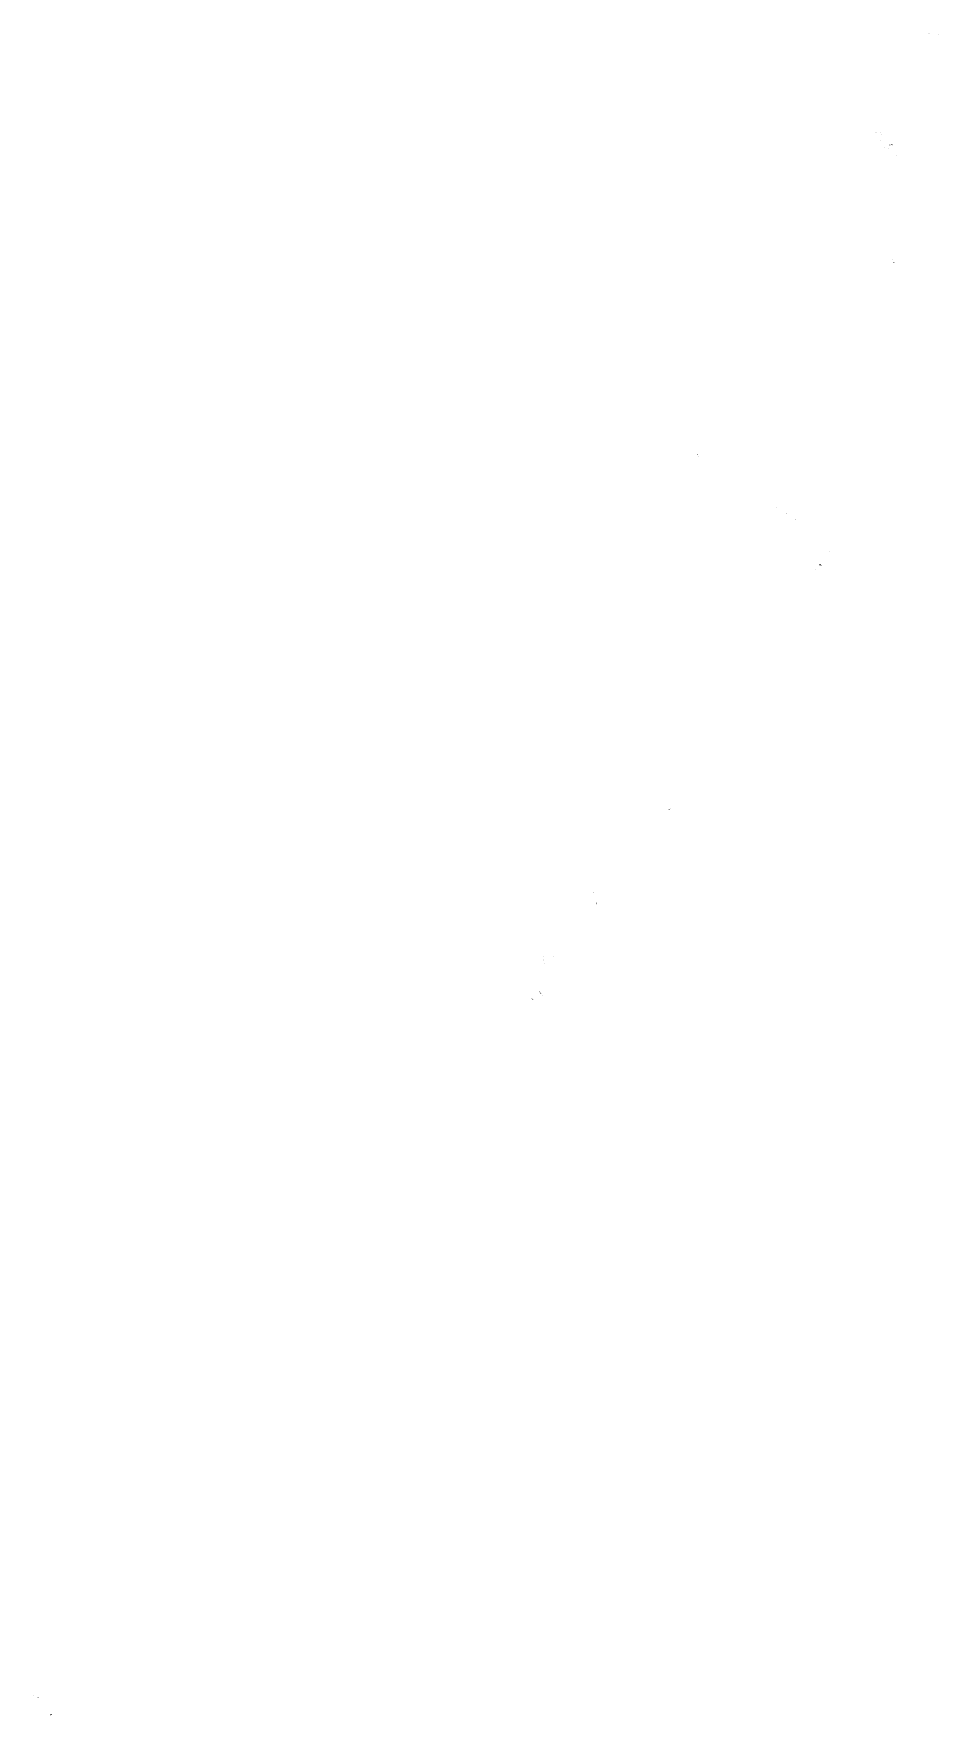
# Model space of a CAD drawing. Header units: inches. Extents: x 639791 to 658756, y 4441818 to 4474200.
# Drawn here: x 643128 to 647634, y 4445607 to 4453980 of the extents above; entities that cross this region are included whole.
import ezdxf

# ---------------------------------------------------------------- set-up
doc = ezdxf.new("R2010")
doc.units = ezdxf.units.IN
doc.header["$MEASUREMENT"] = 0

msp = doc.modelspace()

# ---------------------------------------------------------------- hatches: boundary and pattern name
for points in [[(647586.2, 4453980), (647587.9, 4453980), (647587.9, 4453978.3), (647586.2, 4453978.3), (647586.2, 4453980)], [(647633.7, 4453974.9), (647632, 4453974.9), (647632, 4453976.6), (647633.7, 4453976.6), (647633.7, 4453974.9)], [(647323.1, 4453487.7), (647321.4, 4453487.7), (647321.4, 4453489.3), (647323.1, 4453489.3), (647324.8, 4453489.3), (647324.8, 4453487.7), (647323.1, 4453487.7)], [(647345.1, 4453487.7), (647343.4, 4453487.7), (647343.4, 4453489.3), (647345.1, 4453489.3), (647345.1, 4453487.7)], [(647350.2, 4453480.9), (647351.9, 4453480.9), (647351.9, 4453479.2), (647350.2, 4453479.2), (647350.2, 4453480.9)], [(647346.8, 4453446.9), (647346.8, 4453445.2), (647345.1, 4453445.2), (647345.1, 4453446.9), (647346.8, 4453446.9)], [(647367.2, 4453413), (647365.5, 4453413), (647365.5, 4453414.7), (647367.2, 4453414.7), (647367.2, 4453413)], [(647387.6, 4453407.9), (647385.9, 4453407.9), (647385.9, 4453409.6), (647387.6, 4453409.6), (647387.6, 4453407.9)], [(647389.3, 4453423.1), (647389.3, 4453424.8), (647389.3, 4453426.5), (647391, 4453426.5), (647392.7, 4453426.5), (647392.7, 4453424.8), (647394.4, 4453424.8), (647394.4, 4453423.1), (647392.7, 4453423.1), (647391, 4453423.1), (647389.3, 4453423.1)], [(647399.5, 4453428.2), (647399.5, 4453426.5), (647401.2, 4453426.5), (647402.8, 4453426.5), (647404.5, 4453426.5), (647404.5, 4453424.8), (647404.5, 4453423.1), (647402.8, 4453423.1), (647402.8, 4453424.8), (647401.2, 4453424.8), (647399.5, 4453424.8), (647397.8, 4453424.8), (647397.8, 4453426.5), (647396.1, 4453426.5), (647396.1, 4453428.2), (647397.8, 4453428.2), (647399.5, 4453428.2)], [(647402.8, 4453428.2), (647401.2, 4453428.2), (647401.2, 4453429.9), (647402.8, 4453429.9), (647404.5, 4453429.9), (647406.2, 4453429.9), (647406.2, 4453428.2), (647404.5, 4453428.2), (647402.8, 4453428.2)], [(647428.3, 4453370.5), (647426.6, 4453370.5), (647426.6, 4453372.2), (647428.3, 4453372.2), (647428.3, 4453370.5)], [(647406.2, 4452857.8), (647406.2, 4452856.1), (647404.5, 4452856.1), (647404.5, 4452857.8), (647406.2, 4452857.8)], [(647411.3, 4452837.5), (647409.6, 4452837.5), (647409.6, 4452839.2), (647409.6, 4452840.9), (647411.3, 4452840.9), (647413, 4452840.9), (647413, 4452842.6), (647414.7, 4452842.6), (647414.7, 4452840.9), (647414.7, 4452839.2), (647413, 4452839.2), (647413, 4452837.5), (647411.3, 4452837.5)], [(646431.8, 4451885.1), (646431.8, 4451886.8), (646433.5, 4451886.8), (646435.2, 4451886.8), (646435.2, 4451885.1), (646435.2, 4451883.4), (646433.5, 4451883.4), (646431.8, 4451883.4), (646431.8, 4451885.1)], [(646438.6, 4451874.9), (646436.9, 4451874.9), (646436.9, 4451876.6), (646438.6, 4451876.6), (646438.6, 4451874.9)], [(646829.1, 4451622), (646829.1, 4451623.7), (646830.8, 4451623.7), (646830.8, 4451622), (646829.1, 4451622)], [(646876.6, 4451588), (646874.9, 4451588), (646874.9, 4451589.7), (646876.6, 4451589.7), (646878.3, 4451589.7), (646878.3, 4451588), (646876.6, 4451588)], [(646922.4, 4451559.2), (646920.7, 4451559.2), (646920.7, 4451560.9), (646920.7, 4451562.6), (646922.4, 4451562.6), (646922.4, 4451560.9), (646922.4, 4451559.2)], [(647093.9, 4451399.6), (647092.2, 4451399.6), (647092.2, 4451401.3), (647093.9, 4451401.3), (647093.9, 4451399.6)], [(647020.9, 4451313), (647020.9, 4451314.7), (647022.6, 4451314.7), (647022.6, 4451313), (647020.9, 4451313)], [(647041.3, 4451331.7), (647039.6, 4451331.7), (647039.6, 4451333.4), (647041.3, 4451333.4), (647041.3, 4451331.7)], [(647046.4, 4451340.2), (647046.4, 4451338.5), (647048, 4451338.5), (647048, 4451336.8), (647049.7, 4451336.8), (647049.7, 4451335.1), (647051.4, 4451335.1), (647051.4, 4451333.4), (647053.1, 4451333.4), (647053.1, 4451331.7), (647051.4, 4451331.7), (647049.7, 4451331.7), (647049.7, 4451333.4), (647048, 4451333.4), (647046.4, 4451333.4), (647044.7, 4451333.4), (647043, 4451333.4), (647043, 4451335.1), (647041.3, 4451335.1), (647041.3, 4451336.8), (647041.3, 4451338.5), (647043, 4451338.5), (647043, 4451340.2), (647044.7, 4451340.2), (647046.4, 4451340.2)], [(646292.6, 4450114.5), (646290.9, 4450114.5), (646290.9, 4450116.2), (646290.9, 4450117.9), (646292.6, 4450117.9), (646294.3, 4450117.9), (646296, 4450117.9), (646296, 4450116.2), (646296, 4450114.5), (646294.3, 4450114.5), (646292.6, 4450114.5)], [(646301.1, 4450119.6), (646299.4, 4450119.6), (646299.4, 4450121.3), (646301.1, 4450121.3), (646301.1, 4450119.6)], [(645915.7, 4449703.7), (645917.4, 4449703.7), (645919.1, 4449703.7), (645919.1, 4449702), (645917.4, 4449702), (645915.7, 4449702), (645915.7, 4449703.7)], [(645931, 4449644.3), (645929.3, 4449644.3), (645929.3, 4449646), (645929.3, 4449647.7), (645929.3, 4449649.4), (645931, 4449649.4), (645932.7, 4449649.4), (645932.7, 4449647.7), (645932.7, 4449646), (645931, 4449646), (645931, 4449644.3)], [(645932.7, 4449651.1), (645931, 4449651.1), (645931, 4449652.8), (645932.7, 4449652.8), (645932.7, 4449651.1)], [(645934.4, 4449654.4), (645932.7, 4449654.4), (645932.7, 4449656.1), (645934.4, 4449656.1), (645934.4, 4449654.4)], [(645667.9, 4449386.2), (645669.6, 4449386.2), (645669.6, 4449384.5), (645667.9, 4449384.5), (645667.9, 4449386.2)], [(645717.1, 4449382.8), (645715.4, 4449382.8), (645715.4, 4449384.5), (645717.1, 4449384.5), (645717.1, 4449382.8)], [(645664.5, 4449365.9), (645664.5, 4449367.6), (645664.5, 4449369.3), (645666.2, 4449369.3), (645666.2, 4449367.6), (645666.2, 4449365.9), (645664.5, 4449365.9)], [(645674.7, 4449350.6), (645673, 4449350.6), (645673, 4449352.3), (645674.7, 4449352.3), (645674.7, 4449350.6)], [(645645.8, 4449211.4), (645645.8, 4449209.7), (645647.5, 4449209.7), (645647.5, 4449208), (645647.5, 4449206.3), (645645.8, 4449206.3), (645645.8, 4449208), (645644.1, 4449208), (645644.1, 4449209.7), (645644.1, 4449211.4), (645645.8, 4449211.4)], [(645650.9, 4449204.6), (645649.2, 4449204.6), (645649.2, 4449206.3), (645650.9, 4449206.3), (645650.9, 4449204.6)], [(645654.3, 4449201.2), (645652.6, 4449201.2), (645650.9, 4449201.2), (645650.9, 4449202.9), (645650.9, 4449204.6), (645652.6, 4449204.6), (645652.6, 4449202.9), (645654.3, 4449202.9), (645654.3, 4449201.2)], [(645608.5, 4449174), (645606.8, 4449174), (645606.8, 4449175.7), (645608.5, 4449175.7), (645610.2, 4449175.7), (645610.2, 4449174), (645608.5, 4449174)], [(645615.3, 4449175.7), (645615.3, 4449174), (645617, 4449174), (645617, 4449172.3), (645615.3, 4449172.3), (645615.3, 4449170.6), (645613.6, 4449170.6), (645611.9, 4449170.6), (645611.9, 4449172.3), (645611.9, 4449174), (645613.6, 4449174), (645613.6, 4449175.7), (645615.3, 4449175.7)], [(645654.3, 4449201.2), (645656, 4449201.2), (645656, 4449199.5), (645654.3, 4449199.5), (645654.3, 4449201.2)], [(645664.5, 4449189.3), (645662.8, 4449189.3), (645662.8, 4449191), (645664.5, 4449191), (645664.5, 4449189.3)], [(643128.3, 4445707.5), (643130, 4445707.5), (643130, 4445705.8), (643128.3, 4445705.8), (643128.3, 4445707.5)], [(643152, 4445699), (643152, 4445697.3), (643153.7, 4445697.3), (643153.7, 4445695.6), (643152, 4445695.6), (643150.3, 4445695.6), (643150.3, 4445693.9), (643148.6, 4445693.9), (643148.6, 4445695.6), (643148.6, 4445697.3), (643150.3, 4445697.3), (643150.3, 4445699), (643152, 4445699)], [(643218.2, 4445614.1), (643218.2, 4445612.4), (643218.2, 4445610.7), (643218.2, 4445609), (643216.5, 4445609), (643214.8, 4445609), (643214.8, 4445607.3), (643213.1, 4445607.3), (643211.5, 4445607.3), (643211.5, 4445609), (643211.5, 4445610.7), (643213.1, 4445610.7), (643214.8, 4445610.7), (643214.8, 4445612.4), (643213.1, 4445612.4), (643211.5, 4445612.4), (643209.8, 4445612.4), (643209.8, 4445614.1), (643211.5, 4445614.1), (643213.1, 4445614.1), (643214.8, 4445614.1), (643216.5, 4445614.1), (643218.2, 4445614.1)]]:
    msp.add_hatch(color=256).paths.add_polyline_path(points, flags=0)

doc.saveas('drawing.dxf')
